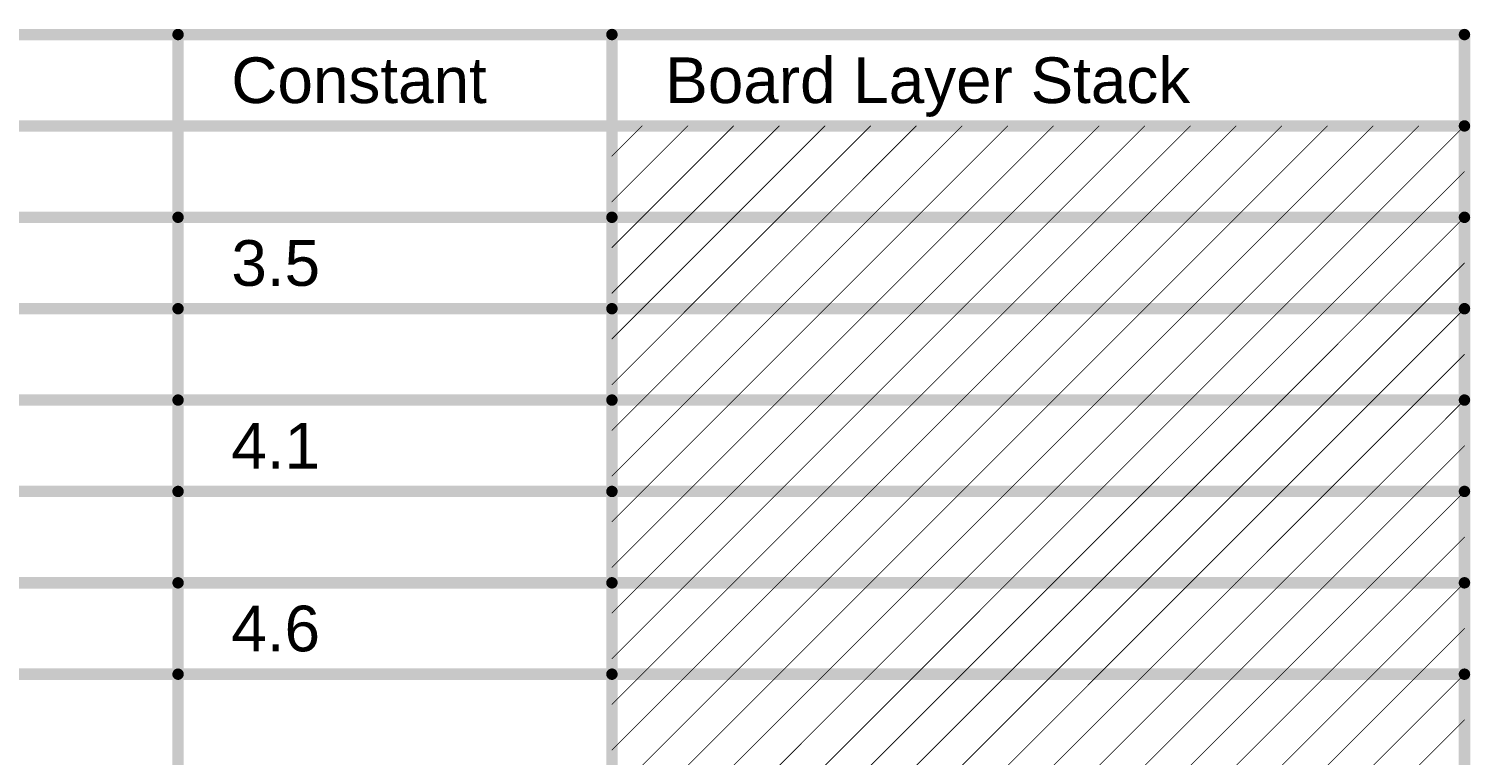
# Model space of a CAD drawing. Header units: inches. Extents: x -12 to 5355, y -7 to 5366.
# Drawn here: x 116.76 to 164.85, y 50.72 to 74.94 of the extents above; entities that cross this region are included whole.
import ezdxf

# ---------------------------------------------------------------- set-up
doc = ezdxf.new("R2010")
doc.units = ezdxf.units.IN
doc.layers.add('Fabrication', color=76, linetype='Continuous')
doc.styles.add('Arial', font='', dxfattribs={"height": 0.2})
doc.styles.get('Arial').set_extended_font_data('Arial')

msp = doc.modelspace()

# ---------------------------------------------------------------- linework, layer by layer
at = {"layer": 'Fabrication'}
for points in [[(49.371, 74.752, 0.381, 0.381, 0), (164.657, 74.752, 0.381, 0.381, 0)], [(121.742, 25.984, 0.381, 0.381, 0), (121.742, 74.752, 0.381, 0.381, 0)], [(136.217, 25.984, 0.381, 0.381, 0), (136.217, 74.752, 0.381, 0.381, 0)], [(164.657, 25.984, 0.381, 0.381, 0), (164.657, 74.752, 0.381, 0.381, 0)], [(49.371, 71.704, 0.381, 0.381, 0), (164.657, 71.704, 0.381, 0.381, 0)], [(136.217, 69.172, 0.0254, 0.0254, 0), (138.749, 71.704, 0.0254, 0.0254, 0)], [(136.217, 70.696, 0.0254, 0.0254, 0), (137.225, 71.704, 0.0254, 0.0254, 0)], [(137.225, 68.656, 0.0254, 0.0254, 0), (140.273, 71.704, 0.0254, 0.0254, 0)], [(138.749, 68.656, 0.0254, 0.0254, 0), (141.797, 71.704, 0.0254, 0.0254, 0)], [(140.273, 68.656, 0.0254, 0.0254, 0), (143.321, 71.704, 0.0254, 0.0254, 0)], [(141.797, 68.656, 0.0254, 0.0254, 0), (144.845, 71.704, 0.0254, 0.0254, 0)], [(143.321, 68.656, 0.0254, 0.0254, 0), (146.369, 71.704, 0.0254, 0.0254, 0)], [(144.845, 68.656, 0.0254, 0.0254, 0), (147.893, 71.704, 0.0254, 0.0254, 0)], [(146.369, 68.656, 0.0254, 0.0254, 0), (149.417, 71.704, 0.0254, 0.0254, 0)], [(147.893, 68.656, 0.0254, 0.0254, 0), (150.941, 71.704, 0.0254, 0.0254, 0)], [(149.417, 68.656, 0.0254, 0.0254, 0), (152.465, 71.704, 0.0254, 0.0254, 0)], [(150.941, 68.656, 0.0254, 0.0254, 0), (153.989, 71.704, 0.0254, 0.0254, 0)], [(152.465, 68.656, 0.0254, 0.0254, 0), (155.513, 71.704, 0.0254, 0.0254, 0)], [(153.989, 68.656, 0.0254, 0.0254, 0), (157.037, 71.704, 0.0254, 0.0254, 0)], [(155.513, 68.656, 0.0254, 0.0254, 0), (158.561, 71.704, 0.0254, 0.0254, 0)], [(157.037, 68.656, 0.0254, 0.0254, 0), (160.085, 71.704, 0.0254, 0.0254, 0)], [(158.561, 68.656, 0.0254, 0.0254, 0), (161.609, 71.704, 0.0254, 0.0254, 0)], [(160.085, 68.656, 0.0254, 0.0254, 0), (163.133, 71.704, 0.0254, 0.0254, 0)], [(161.609, 68.656, 0.0254, 0.0254, 0), (164.657, 71.704, 0.0254, 0.0254, 0)], [(163.133, 68.656, 0.0254, 0.0254, 0), (164.657, 70.18, 0.0254, 0.0254, 0)], [(105.236, 68.656, 0.381, 0.381, 0), (121.742, 68.656, 0.381, 0.381, 0)], [(121.742, 68.656, 0.381, 0.381, 0), (136.217, 68.656, 0.381, 0.381, 0)], [(136.217, 68.656, 0.381, 0.381, 0), (164.657, 68.656, 0.381, 0.381, 0)], [(136.217, 66.124, 0.0254, 0.0254, 0), (138.749, 68.656, 0.0254, 0.0254, 0)], [(136.217, 67.648, 0.0254, 0.0254, 0), (137.225, 68.656, 0.0254, 0.0254, 0)], [(137.225, 65.608, 0.0254, 0.0254, 0), (140.273, 68.656, 0.0254, 0.0254, 0)], [(138.749, 65.608, 0.0254, 0.0254, 0), (141.797, 68.656, 0.0254, 0.0254, 0)], [(140.273, 65.608, 0.0254, 0.0254, 0), (143.321, 68.656, 0.0254, 0.0254, 0)], [(141.797, 65.608, 0.0254, 0.0254, 0), (144.845, 68.656, 0.0254, 0.0254, 0)], [(143.321, 65.608, 0.0254, 0.0254, 0), (146.369, 68.656, 0.0254, 0.0254, 0)], [(144.845, 65.608, 0.0254, 0.0254, 0), (147.893, 68.656, 0.0254, 0.0254, 0)], [(146.369, 65.608, 0.0254, 0.0254, 0), (149.417, 68.656, 0.0254, 0.0254, 0)], [(147.893, 65.608, 0.0254, 0.0254, 0), (150.941, 68.656, 0.0254, 0.0254, 0)], [(149.417, 65.608, 0.0254, 0.0254, 0), (152.465, 68.656, 0.0254, 0.0254, 0)], [(150.941, 65.608, 0.0254, 0.0254, 0), (153.989, 68.656, 0.0254, 0.0254, 0)], [(152.465, 65.608, 0.0254, 0.0254, 0), (155.513, 68.656, 0.0254, 0.0254, 0)], [(153.989, 65.608, 0.0254, 0.0254, 0), (157.037, 68.656, 0.0254, 0.0254, 0)], [(155.513, 65.608, 0.0254, 0.0254, 0), (158.561, 68.656, 0.0254, 0.0254, 0)], [(157.037, 65.608, 0.0254, 0.0254, 0), (160.085, 68.656, 0.0254, 0.0254, 0)], [(158.561, 65.608, 0.0254, 0.0254, 0), (161.609, 68.656, 0.0254, 0.0254, 0)], [(160.085, 65.608, 0.0254, 0.0254, 0), (163.133, 68.656, 0.0254, 0.0254, 0)], [(161.609, 65.608, 0.0254, 0.0254, 0), (164.657, 68.656, 0.0254, 0.0254, 0)], [(163.133, 65.608, 0.0254, 0.0254, 0), (164.657, 67.132, 0.0254, 0.0254, 0)], [(105.236, 65.608, 0.381, 0.381, 0), (121.742, 65.608, 0.381, 0.381, 0)], [(121.742, 65.608, 0.381, 0.381, 0), (136.217, 65.608, 0.381, 0.381, 0)], [(136.217, 65.608, 0.381, 0.381, 0), (164.657, 65.608, 0.381, 0.381, 0)], [(136.217, 63.076, 0.0254, 0.0254, 0), (138.749, 65.608, 0.0254, 0.0254, 0)], [(136.217, 64.6, 0.0254, 0.0254, 0), (137.225, 65.608, 0.0254, 0.0254, 0)], [(137.225, 62.56, 0.0254, 0.0254, 0), (140.273, 65.608, 0.0254, 0.0254, 0)], [(138.749, 62.56, 0.0254, 0.0254, 0), (141.797, 65.608, 0.0254, 0.0254, 0)], [(140.273, 62.56, 0.0254, 0.0254, 0), (143.321, 65.608, 0.0254, 0.0254, 0)], [(141.797, 62.56, 0.0254, 0.0254, 0), (144.845, 65.608, 0.0254, 0.0254, 0)], [(143.321, 62.56, 0.0254, 0.0254, 0), (146.369, 65.608, 0.0254, 0.0254, 0)], [(144.845, 62.56, 0.0254, 0.0254, 0), (147.893, 65.608, 0.0254, 0.0254, 0)], [(146.369, 62.56, 0.0254, 0.0254, 0), (149.417, 65.608, 0.0254, 0.0254, 0)], [(147.893, 62.56, 0.0254, 0.0254, 0), (150.941, 65.608, 0.0254, 0.0254, 0)], [(149.417, 62.56, 0.0254, 0.0254, 0), (152.465, 65.608, 0.0254, 0.0254, 0)], [(150.941, 62.56, 0.0254, 0.0254, 0), (153.989, 65.608, 0.0254, 0.0254, 0)], [(152.465, 62.56, 0.0254, 0.0254, 0), (155.513, 65.608, 0.0254, 0.0254, 0)], [(153.989, 62.56, 0.0254, 0.0254, 0), (157.037, 65.608, 0.0254, 0.0254, 0)], [(155.513, 62.56, 0.0254, 0.0254, 0), (158.561, 65.608, 0.0254, 0.0254, 0)], [(157.037, 62.56, 0.0254, 0.0254, 0), (160.085, 65.608, 0.0254, 0.0254, 0)], [(158.561, 62.56, 0.0254, 0.0254, 0), (161.609, 65.608, 0.0254, 0.0254, 0)], [(160.085, 62.56, 0.0254, 0.0254, 0), (163.133, 65.608, 0.0254, 0.0254, 0)], [(161.609, 62.56, 0.0254, 0.0254, 0), (164.657, 65.608, 0.0254, 0.0254, 0)], [(163.133, 62.56, 0.0254, 0.0254, 0), (164.657, 64.084, 0.0254, 0.0254, 0)], [(105.236, 62.56, 0.381, 0.381, 0), (121.742, 62.56, 0.381, 0.381, 0)], [(121.742, 62.56, 0.381, 0.381, 0), (136.217, 62.56, 0.381, 0.381, 0)], [(136.217, 62.56, 0.381, 0.381, 0), (164.657, 62.56, 0.381, 0.381, 0)], [(136.217, 60.028, 0.0254, 0.0254, 0), (138.749, 62.56, 0.0254, 0.0254, 0)], [(136.217, 61.552, 0.0254, 0.0254, 0), (137.225, 62.56, 0.0254, 0.0254, 0)], [(137.225, 59.512, 0.0254, 0.0254, 0), (140.273, 62.56, 0.0254, 0.0254, 0)], [(138.749, 59.512, 0.0254, 0.0254, 0), (141.797, 62.56, 0.0254, 0.0254, 0)], [(140.273, 59.512, 0.0254, 0.0254, 0), (143.321, 62.56, 0.0254, 0.0254, 0)], [(141.797, 59.512, 0.0254, 0.0254, 0), (144.845, 62.56, 0.0254, 0.0254, 0)], [(143.321, 59.512, 0.0254, 0.0254, 0), (146.369, 62.56, 0.0254, 0.0254, 0)], [(144.845, 59.512, 0.0254, 0.0254, 0), (147.893, 62.56, 0.0254, 0.0254, 0)], [(146.369, 59.512, 0.0254, 0.0254, 0), (149.417, 62.56, 0.0254, 0.0254, 0)], [(147.893, 59.512, 0.0254, 0.0254, 0), (150.941, 62.56, 0.0254, 0.0254, 0)], [(149.417, 59.512, 0.0254, 0.0254, 0), (152.465, 62.56, 0.0254, 0.0254, 0)], [(150.941, 59.512, 0.0254, 0.0254, 0), (153.989, 62.56, 0.0254, 0.0254, 0)], [(152.465, 59.512, 0.0254, 0.0254, 0), (155.513, 62.56, 0.0254, 0.0254, 0)], [(153.989, 59.512, 0.0254, 0.0254, 0), (157.037, 62.56, 0.0254, 0.0254, 0)], [(155.513, 59.512, 0.0254, 0.0254, 0), (158.561, 62.56, 0.0254, 0.0254, 0)], [(157.037, 59.512, 0.0254, 0.0254, 0), (160.085, 62.56, 0.0254, 0.0254, 0)], [(158.561, 59.512, 0.0254, 0.0254, 0), (161.609, 62.56, 0.0254, 0.0254, 0)], [(160.085, 59.512, 0.0254, 0.0254, 0), (163.133, 62.56, 0.0254, 0.0254, 0)], [(161.609, 59.512, 0.0254, 0.0254, 0), (164.657, 62.56, 0.0254, 0.0254, 0)], [(163.133, 59.512, 0.0254, 0.0254, 0), (164.657, 61.036, 0.0254, 0.0254, 0)], [(105.236, 59.512, 0.381, 0.381, 0), (121.742, 59.512, 0.381, 0.381, 0)], [(121.742, 59.512, 0.381, 0.381, 0), (136.217, 59.512, 0.381, 0.381, 0)], [(136.217, 59.512, 0.381, 0.381, 0), (164.657, 59.512, 0.381, 0.381, 0)], [(136.217, 56.98, 0.0254, 0.0254, 0), (138.749, 59.512, 0.0254, 0.0254, 0)], [(136.217, 58.504, 0.0254, 0.0254, 0), (137.225, 59.512, 0.0254, 0.0254, 0)], [(137.225, 56.464, 0.0254, 0.0254, 0), (140.273, 59.512, 0.0254, 0.0254, 0)], [(138.749, 56.464, 0.0254, 0.0254, 0), (141.797, 59.512, 0.0254, 0.0254, 0)], [(140.273, 56.464, 0.0254, 0.0254, 0), (143.321, 59.512, 0.0254, 0.0254, 0)], [(141.797, 56.464, 0.0254, 0.0254, 0), (144.845, 59.512, 0.0254, 0.0254, 0)], [(143.321, 56.464, 0.0254, 0.0254, 0), (146.369, 59.512, 0.0254, 0.0254, 0)], [(144.845, 56.464, 0.0254, 0.0254, 0), (147.893, 59.512, 0.0254, 0.0254, 0)], [(146.369, 56.464, 0.0254, 0.0254, 0), (149.417, 59.512, 0.0254, 0.0254, 0)], [(147.893, 56.464, 0.0254, 0.0254, 0), (150.941, 59.512, 0.0254, 0.0254, 0)], [(149.417, 56.464, 0.0254, 0.0254, 0), (152.465, 59.512, 0.0254, 0.0254, 0)], [(150.941, 56.464, 0.0254, 0.0254, 0), (153.989, 59.512, 0.0254, 0.0254, 0)], [(152.465, 56.464, 0.0254, 0.0254, 0), (155.513, 59.512, 0.0254, 0.0254, 0)], [(153.989, 56.464, 0.0254, 0.0254, 0), (157.037, 59.512, 0.0254, 0.0254, 0)], [(155.513, 56.464, 0.0254, 0.0254, 0), (158.561, 59.512, 0.0254, 0.0254, 0)], [(157.037, 56.464, 0.0254, 0.0254, 0), (160.085, 59.512, 0.0254, 0.0254, 0)], [(158.561, 56.464, 0.0254, 0.0254, 0), (161.609, 59.512, 0.0254, 0.0254, 0)], [(160.085, 56.464, 0.0254, 0.0254, 0), (163.133, 59.512, 0.0254, 0.0254, 0)], [(161.609, 56.464, 0.0254, 0.0254, 0), (164.657, 59.512, 0.0254, 0.0254, 0)], [(163.133, 56.464, 0.0254, 0.0254, 0), (164.657, 57.988, 0.0254, 0.0254, 0)], [(105.236, 56.464, 0.381, 0.381, 0), (121.742, 56.464, 0.381, 0.381, 0)], [(121.742, 56.464, 0.381, 0.381, 0), (136.217, 56.464, 0.381, 0.381, 0)], [(136.217, 56.464, 0.381, 0.381, 0), (164.657, 56.464, 0.381, 0.381, 0)], [(136.217, 53.932, 0.0254, 0.0254, 0), (138.749, 56.464, 0.0254, 0.0254, 0)], [(136.217, 55.456, 0.0254, 0.0254, 0), (137.225, 56.464, 0.0254, 0.0254, 0)], [(137.225, 53.416, 0.0254, 0.0254, 0), (140.273, 56.464, 0.0254, 0.0254, 0)], [(138.749, 53.416, 0.0254, 0.0254, 0), (141.797, 56.464, 0.0254, 0.0254, 0)], [(140.273, 53.416, 0.0254, 0.0254, 0), (143.321, 56.464, 0.0254, 0.0254, 0)], [(141.797, 53.416, 0.0254, 0.0254, 0), (144.845, 56.464, 0.0254, 0.0254, 0)], [(143.321, 53.416, 0.0254, 0.0254, 0), (146.369, 56.464, 0.0254, 0.0254, 0)], [(144.845, 53.416, 0.0254, 0.0254, 0), (147.893, 56.464, 0.0254, 0.0254, 0)], [(146.369, 53.416, 0.0254, 0.0254, 0), (149.417, 56.464, 0.0254, 0.0254, 0)], [(147.893, 53.416, 0.0254, 0.0254, 0), (150.941, 56.464, 0.0254, 0.0254, 0)], [(149.417, 53.416, 0.0254, 0.0254, 0), (152.465, 56.464, 0.0254, 0.0254, 0)], [(150.941, 53.416, 0.0254, 0.0254, 0), (153.989, 56.464, 0.0254, 0.0254, 0)], [(152.465, 53.416, 0.0254, 0.0254, 0), (155.513, 56.464, 0.0254, 0.0254, 0)], [(153.989, 53.416, 0.0254, 0.0254, 0), (157.037, 56.464, 0.0254, 0.0254, 0)], [(155.513, 53.416, 0.0254, 0.0254, 0), (158.561, 56.464, 0.0254, 0.0254, 0)], [(157.037, 53.416, 0.0254, 0.0254, 0), (160.085, 56.464, 0.0254, 0.0254, 0)], [(158.561, 53.416, 0.0254, 0.0254, 0), (161.609, 56.464, 0.0254, 0.0254, 0)], [(160.085, 53.416, 0.0254, 0.0254, 0), (163.133, 56.464, 0.0254, 0.0254, 0)], [(161.609, 53.416, 0.0254, 0.0254, 0), (164.657, 56.464, 0.0254, 0.0254, 0)], [(163.133, 53.416, 0.0254, 0.0254, 0), (164.657, 54.94, 0.0254, 0.0254, 0)], [(105.236, 53.416, 0.381, 0.381, 0), (121.742, 53.416, 0.381, 0.381, 0)], [(121.742, 53.416, 0.381, 0.381, 0), (136.217, 53.416, 0.381, 0.381, 0)], [(136.217, 53.416, 0.381, 0.381, 0), (164.657, 53.416, 0.381, 0.381, 0)], [(136.217, 50.884, 0.0254, 0.0254, 0), (138.749, 53.416, 0.0254, 0.0254, 0)], [(136.217, 52.408, 0.0254, 0.0254, 0), (137.225, 53.416, 0.0254, 0.0254, 0)], [(137.225, 50.368, 0.0254, 0.0254, 0), (140.273, 53.416, 0.0254, 0.0254, 0)], [(138.749, 50.368, 0.0254, 0.0254, 0), (141.797, 53.416, 0.0254, 0.0254, 0)], [(140.273, 50.368, 0.0254, 0.0254, 0), (143.321, 53.416, 0.0254, 0.0254, 0)], [(141.797, 50.368, 0.0254, 0.0254, 0), (144.845, 53.416, 0.0254, 0.0254, 0)], [(143.321, 50.368, 0.0254, 0.0254, 0), (146.369, 53.416, 0.0254, 0.0254, 0)], [(144.845, 50.368, 0.0254, 0.0254, 0), (147.893, 53.416, 0.0254, 0.0254, 0)], [(146.369, 50.368, 0.0254, 0.0254, 0), (149.417, 53.416, 0.0254, 0.0254, 0)], [(147.893, 50.368, 0.0254, 0.0254, 0), (150.941, 53.416, 0.0254, 0.0254, 0)], [(149.417, 50.368, 0.0254, 0.0254, 0), (152.465, 53.416, 0.0254, 0.0254, 0)], [(150.941, 50.368, 0.0254, 0.0254, 0), (153.989, 53.416, 0.0254, 0.0254, 0)], [(152.465, 50.368, 0.0254, 0.0254, 0), (155.513, 53.416, 0.0254, 0.0254, 0)], [(153.989, 50.368, 0.0254, 0.0254, 0), (157.037, 53.416, 0.0254, 0.0254, 0)], [(155.513, 50.368, 0.0254, 0.0254, 0), (158.561, 53.416, 0.0254, 0.0254, 0)], [(157.037, 50.368, 0.0254, 0.0254, 0), (160.085, 53.416, 0.0254, 0.0254, 0)], [(158.561, 50.368, 0.0254, 0.0254, 0), (161.609, 53.416, 0.0254, 0.0254, 0)], [(160.085, 50.368, 0.0254, 0.0254, 0), (163.133, 53.416, 0.0254, 0.0254, 0)], [(161.609, 50.368, 0.0254, 0.0254, 0), (164.657, 53.416, 0.0254, 0.0254, 0)], [(163.133, 50.368, 0.0254, 0.0254, 0), (164.657, 51.892, 0.0254, 0.0254, 0)]]:
    msp.add_lwpolyline(points, format="xyseb", dxfattribs=at)
for points in [[(121.647, 74.752, 0.191, 0.191, 1), (121.837, 74.752, 0.191, 0.191, 1)], [(136.121, 74.752, 0.191, 0.191, 1), (136.312, 74.752, 0.191, 0.191, 1)], [(164.561, 74.752, 0.191, 0.191, 1), (164.752, 74.752, 0.191, 0.191, 1)], [(164.561, 74.752, 0.191, 0.191, 1), (164.752, 74.752, 0.191, 0.191, 1)], [(137.218, 71.704, 0.0127, 0.0127, 1), (137.231, 71.704, 0.0127, 0.0127, 1)], [(138.742, 71.704, 0.0127, 0.0127, 1), (138.755, 71.704, 0.0127, 0.0127, 1)], [(140.266, 71.704, 0.0127, 0.0127, 1), (140.279, 71.704, 0.0127, 0.0127, 1)], [(141.79, 71.704, 0.0127, 0.0127, 1), (141.803, 71.704, 0.0127, 0.0127, 1)], [(143.314, 71.704, 0.0127, 0.0127, 1), (143.327, 71.704, 0.0127, 0.0127, 1)], [(144.838, 71.704, 0.0127, 0.0127, 1), (144.851, 71.704, 0.0127, 0.0127, 1)], [(146.362, 71.704, 0.0127, 0.0127, 1), (146.375, 71.704, 0.0127, 0.0127, 1)], [(147.886, 71.704, 0.0127, 0.0127, 1), (147.899, 71.704, 0.0127, 0.0127, 1)], [(149.41, 71.704, 0.0127, 0.0127, 1), (149.423, 71.704, 0.0127, 0.0127, 1)], [(150.934, 71.704, 0.0127, 0.0127, 1), (150.947, 71.704, 0.0127, 0.0127, 1)], [(152.458, 71.704, 0.0127, 0.0127, 1), (152.471, 71.704, 0.0127, 0.0127, 1)], [(153.982, 71.704, 0.0127, 0.0127, 1), (153.995, 71.704, 0.0127, 0.0127, 1)], [(155.506, 71.704, 0.0127, 0.0127, 1), (155.519, 71.704, 0.0127, 0.0127, 1)], [(157.03, 71.704, 0.0127, 0.0127, 1), (157.043, 71.704, 0.0127, 0.0127, 1)], [(158.554, 71.704, 0.0127, 0.0127, 1), (158.567, 71.704, 0.0127, 0.0127, 1)], [(160.078, 71.704, 0.0127, 0.0127, 1), (160.091, 71.704, 0.0127, 0.0127, 1)], [(161.602, 71.704, 0.0127, 0.0127, 1), (161.615, 71.704, 0.0127, 0.0127, 1)], [(163.126, 71.704, 0.0127, 0.0127, 1), (163.139, 71.704, 0.0127, 0.0127, 1)], [(164.561, 71.704, 0.191, 0.191, 1), (164.752, 71.704, 0.191, 0.191, 1)], [(164.65, 71.704, 0.0127, 0.0127, 1), (164.663, 71.704, 0.0127, 0.0127, 1)], [(136.21, 70.696, 0.0127, 0.0127, 1), (136.223, 70.696, 0.0127, 0.0127, 1)], [(164.65, 70.18, 0.0127, 0.0127, 1), (164.663, 70.18, 0.0127, 0.0127, 1)], [(121.647, 68.656, 0.191, 0.191, 1), (121.837, 68.656, 0.191, 0.191, 1)], [(121.647, 68.656, 0.191, 0.191, 1), (121.837, 68.656, 0.191, 0.191, 1)], [(136.121, 68.656, 0.191, 0.191, 1), (136.312, 68.656, 0.191, 0.191, 1)], [(136.121, 68.656, 0.191, 0.191, 1), (136.312, 68.656, 0.191, 0.191, 1)], [(136.21, 69.172, 0.0127, 0.0127, 1), (136.223, 69.172, 0.0127, 0.0127, 1)], [(164.561, 68.656, 0.191, 0.191, 1), (164.752, 68.656, 0.191, 0.191, 1)], [(137.218, 68.656, 0.0127, 0.0127, 1), (137.231, 68.656, 0.0127, 0.0127, 1)], [(137.218, 68.656, 0.0127, 0.0127, 1), (137.231, 68.656, 0.0127, 0.0127, 1)], [(138.742, 68.656, 0.0127, 0.0127, 1), (138.755, 68.656, 0.0127, 0.0127, 1)], [(138.742, 68.656, 0.0127, 0.0127, 1), (138.755, 68.656, 0.0127, 0.0127, 1)], [(140.266, 68.656, 0.0127, 0.0127, 1), (140.279, 68.656, 0.0127, 0.0127, 1)], [(140.266, 68.656, 0.0127, 0.0127, 1), (140.279, 68.656, 0.0127, 0.0127, 1)], [(141.79, 68.656, 0.0127, 0.0127, 1), (141.803, 68.656, 0.0127, 0.0127, 1)], [(141.79, 68.656, 0.0127, 0.0127, 1), (141.803, 68.656, 0.0127, 0.0127, 1)], [(143.314, 68.656, 0.0127, 0.0127, 1), (143.327, 68.656, 0.0127, 0.0127, 1)], [(143.314, 68.656, 0.0127, 0.0127, 1), (143.327, 68.656, 0.0127, 0.0127, 1)], [(144.838, 68.656, 0.0127, 0.0127, 1), (144.851, 68.656, 0.0127, 0.0127, 1)], [(144.838, 68.656, 0.0127, 0.0127, 1), (144.851, 68.656, 0.0127, 0.0127, 1)], [(146.362, 68.656, 0.0127, 0.0127, 1), (146.375, 68.656, 0.0127, 0.0127, 1)], [(146.362, 68.656, 0.0127, 0.0127, 1), (146.375, 68.656, 0.0127, 0.0127, 1)], [(147.886, 68.656, 0.0127, 0.0127, 1), (147.899, 68.656, 0.0127, 0.0127, 1)], [(147.886, 68.656, 0.0127, 0.0127, 1), (147.899, 68.656, 0.0127, 0.0127, 1)], [(149.41, 68.656, 0.0127, 0.0127, 1), (149.423, 68.656, 0.0127, 0.0127, 1)], [(149.41, 68.656, 0.0127, 0.0127, 1), (149.423, 68.656, 0.0127, 0.0127, 1)], [(150.934, 68.656, 0.0127, 0.0127, 1), (150.947, 68.656, 0.0127, 0.0127, 1)], [(150.934, 68.656, 0.0127, 0.0127, 1), (150.947, 68.656, 0.0127, 0.0127, 1)], [(152.458, 68.656, 0.0127, 0.0127, 1), (152.471, 68.656, 0.0127, 0.0127, 1)], [(152.458, 68.656, 0.0127, 0.0127, 1), (152.471, 68.656, 0.0127, 0.0127, 1)], [(153.982, 68.656, 0.0127, 0.0127, 1), (153.995, 68.656, 0.0127, 0.0127, 1)], [(153.982, 68.656, 0.0127, 0.0127, 1), (153.995, 68.656, 0.0127, 0.0127, 1)], [(155.506, 68.656, 0.0127, 0.0127, 1), (155.519, 68.656, 0.0127, 0.0127, 1)], [(155.506, 68.656, 0.0127, 0.0127, 1), (155.519, 68.656, 0.0127, 0.0127, 1)], [(157.03, 68.656, 0.0127, 0.0127, 1), (157.043, 68.656, 0.0127, 0.0127, 1)], [(157.03, 68.656, 0.0127, 0.0127, 1), (157.043, 68.656, 0.0127, 0.0127, 1)], [(158.554, 68.656, 0.0127, 0.0127, 1), (158.567, 68.656, 0.0127, 0.0127, 1)], [(158.554, 68.656, 0.0127, 0.0127, 1), (158.567, 68.656, 0.0127, 0.0127, 1)], [(160.078, 68.656, 0.0127, 0.0127, 1), (160.091, 68.656, 0.0127, 0.0127, 1)], [(160.078, 68.656, 0.0127, 0.0127, 1), (160.091, 68.656, 0.0127, 0.0127, 1)], [(161.602, 68.656, 0.0127, 0.0127, 1), (161.615, 68.656, 0.0127, 0.0127, 1)], [(161.602, 68.656, 0.0127, 0.0127, 1), (161.615, 68.656, 0.0127, 0.0127, 1)], [(163.126, 68.656, 0.0127, 0.0127, 1), (163.139, 68.656, 0.0127, 0.0127, 1)], [(163.126, 68.656, 0.0127, 0.0127, 1), (163.139, 68.656, 0.0127, 0.0127, 1)], [(164.65, 68.656, 0.0127, 0.0127, 1), (164.663, 68.656, 0.0127, 0.0127, 1)], [(136.21, 67.648, 0.0127, 0.0127, 1), (136.223, 67.648, 0.0127, 0.0127, 1)], [(164.65, 67.132, 0.0127, 0.0127, 1), (164.663, 67.132, 0.0127, 0.0127, 1)], [(136.21, 66.124, 0.0127, 0.0127, 1), (136.223, 66.124, 0.0127, 0.0127, 1)], [(121.647, 65.608, 0.191, 0.191, 1), (121.837, 65.608, 0.191, 0.191, 1)], [(121.647, 65.608, 0.191, 0.191, 1), (121.837, 65.608, 0.191, 0.191, 1)], [(136.121, 65.608, 0.191, 0.191, 1), (136.312, 65.608, 0.191, 0.191, 1)], [(136.121, 65.608, 0.191, 0.191, 1), (136.312, 65.608, 0.191, 0.191, 1)], [(137.218, 65.608, 0.0127, 0.0127, 1), (137.231, 65.608, 0.0127, 0.0127, 1)], [(137.218, 65.608, 0.0127, 0.0127, 1), (137.231, 65.608, 0.0127, 0.0127, 1)], [(138.742, 65.608, 0.0127, 0.0127, 1), (138.755, 65.608, 0.0127, 0.0127, 1)], [(138.742, 65.608, 0.0127, 0.0127, 1), (138.755, 65.608, 0.0127, 0.0127, 1)], [(140.266, 65.608, 0.0127, 0.0127, 1), (140.279, 65.608, 0.0127, 0.0127, 1)], [(140.266, 65.608, 0.0127, 0.0127, 1), (140.279, 65.608, 0.0127, 0.0127, 1)], [(141.79, 65.608, 0.0127, 0.0127, 1), (141.803, 65.608, 0.0127, 0.0127, 1)], [(141.79, 65.608, 0.0127, 0.0127, 1), (141.803, 65.608, 0.0127, 0.0127, 1)], [(143.314, 65.608, 0.0127, 0.0127, 1), (143.327, 65.608, 0.0127, 0.0127, 1)], [(143.314, 65.608, 0.0127, 0.0127, 1), (143.327, 65.608, 0.0127, 0.0127, 1)], [(144.838, 65.608, 0.0127, 0.0127, 1), (144.851, 65.608, 0.0127, 0.0127, 1)], [(144.838, 65.608, 0.0127, 0.0127, 1), (144.851, 65.608, 0.0127, 0.0127, 1)], [(146.362, 65.608, 0.0127, 0.0127, 1), (146.375, 65.608, 0.0127, 0.0127, 1)], [(146.362, 65.608, 0.0127, 0.0127, 1), (146.375, 65.608, 0.0127, 0.0127, 1)], [(147.886, 65.608, 0.0127, 0.0127, 1), (147.899, 65.608, 0.0127, 0.0127, 1)], [(147.886, 65.608, 0.0127, 0.0127, 1), (147.899, 65.608, 0.0127, 0.0127, 1)], [(149.41, 65.608, 0.0127, 0.0127, 1), (149.423, 65.608, 0.0127, 0.0127, 1)], [(149.41, 65.608, 0.0127, 0.0127, 1), (149.423, 65.608, 0.0127, 0.0127, 1)], [(150.934, 65.608, 0.0127, 0.0127, 1), (150.947, 65.608, 0.0127, 0.0127, 1)], [(150.934, 65.608, 0.0127, 0.0127, 1), (150.947, 65.608, 0.0127, 0.0127, 1)], [(152.458, 65.608, 0.0127, 0.0127, 1), (152.471, 65.608, 0.0127, 0.0127, 1)], [(152.458, 65.608, 0.0127, 0.0127, 1), (152.471, 65.608, 0.0127, 0.0127, 1)], [(153.982, 65.608, 0.0127, 0.0127, 1), (153.995, 65.608, 0.0127, 0.0127, 1)], [(153.982, 65.608, 0.0127, 0.0127, 1), (153.995, 65.608, 0.0127, 0.0127, 1)], [(155.506, 65.608, 0.0127, 0.0127, 1), (155.519, 65.608, 0.0127, 0.0127, 1)], [(155.506, 65.608, 0.0127, 0.0127, 1), (155.519, 65.608, 0.0127, 0.0127, 1)], [(157.03, 65.608, 0.0127, 0.0127, 1), (157.043, 65.608, 0.0127, 0.0127, 1)], [(157.03, 65.608, 0.0127, 0.0127, 1), (157.043, 65.608, 0.0127, 0.0127, 1)], [(158.554, 65.608, 0.0127, 0.0127, 1), (158.567, 65.608, 0.0127, 0.0127, 1)], [(158.554, 65.608, 0.0127, 0.0127, 1), (158.567, 65.608, 0.0127, 0.0127, 1)], [(160.078, 65.608, 0.0127, 0.0127, 1), (160.091, 65.608, 0.0127, 0.0127, 1)], [(160.078, 65.608, 0.0127, 0.0127, 1), (160.091, 65.608, 0.0127, 0.0127, 1)], [(161.602, 65.608, 0.0127, 0.0127, 1), (161.615, 65.608, 0.0127, 0.0127, 1)], [(161.602, 65.608, 0.0127, 0.0127, 1), (161.615, 65.608, 0.0127, 0.0127, 1)], [(163.126, 65.608, 0.0127, 0.0127, 1), (163.139, 65.608, 0.0127, 0.0127, 1)], [(163.126, 65.608, 0.0127, 0.0127, 1), (163.139, 65.608, 0.0127, 0.0127, 1)], [(164.561, 65.608, 0.191, 0.191, 1), (164.752, 65.608, 0.191, 0.191, 1)], [(164.65, 65.608, 0.0127, 0.0127, 1), (164.663, 65.608, 0.0127, 0.0127, 1)], [(136.21, 64.6, 0.0127, 0.0127, 1), (136.223, 64.6, 0.0127, 0.0127, 1)], [(164.65, 64.084, 0.0127, 0.0127, 1), (164.663, 64.084, 0.0127, 0.0127, 1)], [(136.21, 63.076, 0.0127, 0.0127, 1), (136.223, 63.076, 0.0127, 0.0127, 1)], [(121.647, 62.56, 0.191, 0.191, 1), (121.837, 62.56, 0.191, 0.191, 1)], [(121.647, 62.56, 0.191, 0.191, 1), (121.837, 62.56, 0.191, 0.191, 1)], [(136.121, 62.56, 0.191, 0.191, 1), (136.312, 62.56, 0.191, 0.191, 1)], [(136.121, 62.56, 0.191, 0.191, 1), (136.312, 62.56, 0.191, 0.191, 1)], [(137.218, 62.56, 0.0127, 0.0127, 1), (137.231, 62.56, 0.0127, 0.0127, 1)], [(137.218, 62.56, 0.0127, 0.0127, 1), (137.231, 62.56, 0.0127, 0.0127, 1)], [(138.742, 62.56, 0.0127, 0.0127, 1), (138.755, 62.56, 0.0127, 0.0127, 1)], [(138.742, 62.56, 0.0127, 0.0127, 1), (138.755, 62.56, 0.0127, 0.0127, 1)], [(140.266, 62.56, 0.0127, 0.0127, 1), (140.279, 62.56, 0.0127, 0.0127, 1)], [(140.266, 62.56, 0.0127, 0.0127, 1), (140.279, 62.56, 0.0127, 0.0127, 1)], [(141.79, 62.56, 0.0127, 0.0127, 1), (141.803, 62.56, 0.0127, 0.0127, 1)], [(141.79, 62.56, 0.0127, 0.0127, 1), (141.803, 62.56, 0.0127, 0.0127, 1)], [(143.314, 62.56, 0.0127, 0.0127, 1), (143.327, 62.56, 0.0127, 0.0127, 1)], [(143.314, 62.56, 0.0127, 0.0127, 1), (143.327, 62.56, 0.0127, 0.0127, 1)], [(144.838, 62.56, 0.0127, 0.0127, 1), (144.851, 62.56, 0.0127, 0.0127, 1)], [(144.838, 62.56, 0.0127, 0.0127, 1), (144.851, 62.56, 0.0127, 0.0127, 1)], [(146.362, 62.56, 0.0127, 0.0127, 1), (146.375, 62.56, 0.0127, 0.0127, 1)], [(146.362, 62.56, 0.0127, 0.0127, 1), (146.375, 62.56, 0.0127, 0.0127, 1)], [(147.886, 62.56, 0.0127, 0.0127, 1), (147.899, 62.56, 0.0127, 0.0127, 1)], [(147.886, 62.56, 0.0127, 0.0127, 1), (147.899, 62.56, 0.0127, 0.0127, 1)], [(149.41, 62.56, 0.0127, 0.0127, 1), (149.423, 62.56, 0.0127, 0.0127, 1)], [(149.41, 62.56, 0.0127, 0.0127, 1), (149.423, 62.56, 0.0127, 0.0127, 1)], [(150.934, 62.56, 0.0127, 0.0127, 1), (150.947, 62.56, 0.0127, 0.0127, 1)], [(150.934, 62.56, 0.0127, 0.0127, 1), (150.947, 62.56, 0.0127, 0.0127, 1)], [(152.458, 62.56, 0.0127, 0.0127, 1), (152.471, 62.56, 0.0127, 0.0127, 1)], [(152.458, 62.56, 0.0127, 0.0127, 1), (152.471, 62.56, 0.0127, 0.0127, 1)], [(153.982, 62.56, 0.0127, 0.0127, 1), (153.995, 62.56, 0.0127, 0.0127, 1)], [(153.982, 62.56, 0.0127, 0.0127, 1), (153.995, 62.56, 0.0127, 0.0127, 1)], [(155.506, 62.56, 0.0127, 0.0127, 1), (155.519, 62.56, 0.0127, 0.0127, 1)], [(155.506, 62.56, 0.0127, 0.0127, 1), (155.519, 62.56, 0.0127, 0.0127, 1)], [(157.03, 62.56, 0.0127, 0.0127, 1), (157.043, 62.56, 0.0127, 0.0127, 1)], [(157.03, 62.56, 0.0127, 0.0127, 1), (157.043, 62.56, 0.0127, 0.0127, 1)], [(158.554, 62.56, 0.0127, 0.0127, 1), (158.567, 62.56, 0.0127, 0.0127, 1)], [(158.554, 62.56, 0.0127, 0.0127, 1), (158.567, 62.56, 0.0127, 0.0127, 1)], [(160.078, 62.56, 0.0127, 0.0127, 1), (160.091, 62.56, 0.0127, 0.0127, 1)], [(160.078, 62.56, 0.0127, 0.0127, 1), (160.091, 62.56, 0.0127, 0.0127, 1)], [(161.602, 62.56, 0.0127, 0.0127, 1), (161.615, 62.56, 0.0127, 0.0127, 1)], [(161.602, 62.56, 0.0127, 0.0127, 1), (161.615, 62.56, 0.0127, 0.0127, 1)], [(163.126, 62.56, 0.0127, 0.0127, 1), (163.139, 62.56, 0.0127, 0.0127, 1)], [(163.126, 62.56, 0.0127, 0.0127, 1), (163.139, 62.56, 0.0127, 0.0127, 1)], [(164.561, 62.56, 0.191, 0.191, 1), (164.752, 62.56, 0.191, 0.191, 1)], [(164.65, 62.56, 0.0127, 0.0127, 1), (164.663, 62.56, 0.0127, 0.0127, 1)], [(136.21, 61.552, 0.0127, 0.0127, 1), (136.223, 61.552, 0.0127, 0.0127, 1)], [(164.65, 61.036, 0.0127, 0.0127, 1), (164.663, 61.036, 0.0127, 0.0127, 1)], [(121.647, 59.512, 0.191, 0.191, 1), (121.837, 59.512, 0.191, 0.191, 1)], [(121.647, 59.512, 0.191, 0.191, 1), (121.837, 59.512, 0.191, 0.191, 1)], [(136.121, 59.512, 0.191, 0.191, 1), (136.312, 59.512, 0.191, 0.191, 1)], [(136.121, 59.512, 0.191, 0.191, 1), (136.312, 59.512, 0.191, 0.191, 1)], [(136.21, 60.028, 0.0127, 0.0127, 1), (136.223, 60.028, 0.0127, 0.0127, 1)], [(164.561, 59.512, 0.191, 0.191, 1), (164.752, 59.512, 0.191, 0.191, 1)], [(137.218, 59.512, 0.0127, 0.0127, 1), (137.231, 59.512, 0.0127, 0.0127, 1)], [(137.218, 59.512, 0.0127, 0.0127, 1), (137.231, 59.512, 0.0127, 0.0127, 1)], [(138.742, 59.512, 0.0127, 0.0127, 1), (138.755, 59.512, 0.0127, 0.0127, 1)], [(138.742, 59.512, 0.0127, 0.0127, 1), (138.755, 59.512, 0.0127, 0.0127, 1)], [(140.266, 59.512, 0.0127, 0.0127, 1), (140.279, 59.512, 0.0127, 0.0127, 1)], [(140.266, 59.512, 0.0127, 0.0127, 1), (140.279, 59.512, 0.0127, 0.0127, 1)], [(141.79, 59.512, 0.0127, 0.0127, 1), (141.803, 59.512, 0.0127, 0.0127, 1)], [(141.79, 59.512, 0.0127, 0.0127, 1), (141.803, 59.512, 0.0127, 0.0127, 1)], [(143.314, 59.512, 0.0127, 0.0127, 1), (143.327, 59.512, 0.0127, 0.0127, 1)], [(143.314, 59.512, 0.0127, 0.0127, 1), (143.327, 59.512, 0.0127, 0.0127, 1)], [(144.838, 59.512, 0.0127, 0.0127, 1), (144.851, 59.512, 0.0127, 0.0127, 1)], [(144.838, 59.512, 0.0127, 0.0127, 1), (144.851, 59.512, 0.0127, 0.0127, 1)], [(146.362, 59.512, 0.0127, 0.0127, 1), (146.375, 59.512, 0.0127, 0.0127, 1)], [(146.362, 59.512, 0.0127, 0.0127, 1), (146.375, 59.512, 0.0127, 0.0127, 1)], [(147.886, 59.512, 0.0127, 0.0127, 1), (147.899, 59.512, 0.0127, 0.0127, 1)], [(147.886, 59.512, 0.0127, 0.0127, 1), (147.899, 59.512, 0.0127, 0.0127, 1)], [(149.41, 59.512, 0.0127, 0.0127, 1), (149.423, 59.512, 0.0127, 0.0127, 1)], [(149.41, 59.512, 0.0127, 0.0127, 1), (149.423, 59.512, 0.0127, 0.0127, 1)], [(150.934, 59.512, 0.0127, 0.0127, 1), (150.947, 59.512, 0.0127, 0.0127, 1)], [(150.934, 59.512, 0.0127, 0.0127, 1), (150.947, 59.512, 0.0127, 0.0127, 1)], [(152.458, 59.512, 0.0127, 0.0127, 1), (152.471, 59.512, 0.0127, 0.0127, 1)], [(152.458, 59.512, 0.0127, 0.0127, 1), (152.471, 59.512, 0.0127, 0.0127, 1)], [(153.982, 59.512, 0.0127, 0.0127, 1), (153.995, 59.512, 0.0127, 0.0127, 1)], [(153.982, 59.512, 0.0127, 0.0127, 1), (153.995, 59.512, 0.0127, 0.0127, 1)], [(155.506, 59.512, 0.0127, 0.0127, 1), (155.519, 59.512, 0.0127, 0.0127, 1)], [(155.506, 59.512, 0.0127, 0.0127, 1), (155.519, 59.512, 0.0127, 0.0127, 1)], [(157.03, 59.512, 0.0127, 0.0127, 1), (157.043, 59.512, 0.0127, 0.0127, 1)], [(157.03, 59.512, 0.0127, 0.0127, 1), (157.043, 59.512, 0.0127, 0.0127, 1)], [(158.554, 59.512, 0.0127, 0.0127, 1), (158.567, 59.512, 0.0127, 0.0127, 1)], [(158.554, 59.512, 0.0127, 0.0127, 1), (158.567, 59.512, 0.0127, 0.0127, 1)], [(160.078, 59.512, 0.0127, 0.0127, 1), (160.091, 59.512, 0.0127, 0.0127, 1)], [(160.078, 59.512, 0.0127, 0.0127, 1), (160.091, 59.512, 0.0127, 0.0127, 1)], [(161.602, 59.512, 0.0127, 0.0127, 1), (161.615, 59.512, 0.0127, 0.0127, 1)], [(161.602, 59.512, 0.0127, 0.0127, 1), (161.615, 59.512, 0.0127, 0.0127, 1)], [(163.126, 59.512, 0.0127, 0.0127, 1), (163.139, 59.512, 0.0127, 0.0127, 1)], [(163.126, 59.512, 0.0127, 0.0127, 1), (163.139, 59.512, 0.0127, 0.0127, 1)], [(164.65, 59.512, 0.0127, 0.0127, 1), (164.663, 59.512, 0.0127, 0.0127, 1)], [(136.21, 58.504, 0.0127, 0.0127, 1), (136.223, 58.504, 0.0127, 0.0127, 1)], [(164.65, 57.988, 0.0127, 0.0127, 1), (164.663, 57.988, 0.0127, 0.0127, 1)], [(136.21, 56.98, 0.0127, 0.0127, 1), (136.223, 56.98, 0.0127, 0.0127, 1)], [(121.647, 56.464, 0.191, 0.191, 1), (121.837, 56.464, 0.191, 0.191, 1)], [(121.647, 56.464, 0.191, 0.191, 1), (121.837, 56.464, 0.191, 0.191, 1)], [(136.121, 56.464, 0.191, 0.191, 1), (136.312, 56.464, 0.191, 0.191, 1)], [(136.121, 56.464, 0.191, 0.191, 1), (136.312, 56.464, 0.191, 0.191, 1)], [(137.218, 56.464, 0.0127, 0.0127, 1), (137.231, 56.464, 0.0127, 0.0127, 1)], [(137.218, 56.464, 0.0127, 0.0127, 1), (137.231, 56.464, 0.0127, 0.0127, 1)], [(138.742, 56.464, 0.0127, 0.0127, 1), (138.755, 56.464, 0.0127, 0.0127, 1)], [(138.742, 56.464, 0.0127, 0.0127, 1), (138.755, 56.464, 0.0127, 0.0127, 1)], [(140.266, 56.464, 0.0127, 0.0127, 1), (140.279, 56.464, 0.0127, 0.0127, 1)], [(140.266, 56.464, 0.0127, 0.0127, 1), (140.279, 56.464, 0.0127, 0.0127, 1)], [(141.79, 56.464, 0.0127, 0.0127, 1), (141.803, 56.464, 0.0127, 0.0127, 1)], [(141.79, 56.464, 0.0127, 0.0127, 1), (141.803, 56.464, 0.0127, 0.0127, 1)], [(143.314, 56.464, 0.0127, 0.0127, 1), (143.327, 56.464, 0.0127, 0.0127, 1)], [(143.314, 56.464, 0.0127, 0.0127, 1), (143.327, 56.464, 0.0127, 0.0127, 1)], [(144.838, 56.464, 0.0127, 0.0127, 1), (144.851, 56.464, 0.0127, 0.0127, 1)], [(144.838, 56.464, 0.0127, 0.0127, 1), (144.851, 56.464, 0.0127, 0.0127, 1)], [(146.362, 56.464, 0.0127, 0.0127, 1), (146.375, 56.464, 0.0127, 0.0127, 1)], [(146.362, 56.464, 0.0127, 0.0127, 1), (146.375, 56.464, 0.0127, 0.0127, 1)], [(147.886, 56.464, 0.0127, 0.0127, 1), (147.899, 56.464, 0.0127, 0.0127, 1)], [(147.886, 56.464, 0.0127, 0.0127, 1), (147.899, 56.464, 0.0127, 0.0127, 1)], [(149.41, 56.464, 0.0127, 0.0127, 1), (149.423, 56.464, 0.0127, 0.0127, 1)], [(149.41, 56.464, 0.0127, 0.0127, 1), (149.423, 56.464, 0.0127, 0.0127, 1)], [(150.934, 56.464, 0.0127, 0.0127, 1), (150.947, 56.464, 0.0127, 0.0127, 1)], [(150.934, 56.464, 0.0127, 0.0127, 1), (150.947, 56.464, 0.0127, 0.0127, 1)], [(152.458, 56.464, 0.0127, 0.0127, 1), (152.471, 56.464, 0.0127, 0.0127, 1)], [(152.458, 56.464, 0.0127, 0.0127, 1), (152.471, 56.464, 0.0127, 0.0127, 1)], [(153.982, 56.464, 0.0127, 0.0127, 1), (153.995, 56.464, 0.0127, 0.0127, 1)], [(153.982, 56.464, 0.0127, 0.0127, 1), (153.995, 56.464, 0.0127, 0.0127, 1)], [(155.506, 56.464, 0.0127, 0.0127, 1), (155.519, 56.464, 0.0127, 0.0127, 1)], [(155.506, 56.464, 0.0127, 0.0127, 1), (155.519, 56.464, 0.0127, 0.0127, 1)], [(157.03, 56.464, 0.0127, 0.0127, 1), (157.043, 56.464, 0.0127, 0.0127, 1)], [(157.03, 56.464, 0.0127, 0.0127, 1), (157.043, 56.464, 0.0127, 0.0127, 1)], [(158.554, 56.464, 0.0127, 0.0127, 1), (158.567, 56.464, 0.0127, 0.0127, 1)], [(158.554, 56.464, 0.0127, 0.0127, 1), (158.567, 56.464, 0.0127, 0.0127, 1)], [(160.078, 56.464, 0.0127, 0.0127, 1), (160.091, 56.464, 0.0127, 0.0127, 1)], [(160.078, 56.464, 0.0127, 0.0127, 1), (160.091, 56.464, 0.0127, 0.0127, 1)], [(161.602, 56.464, 0.0127, 0.0127, 1), (161.615, 56.464, 0.0127, 0.0127, 1)], [(161.602, 56.464, 0.0127, 0.0127, 1), (161.615, 56.464, 0.0127, 0.0127, 1)], [(163.126, 56.464, 0.0127, 0.0127, 1), (163.139, 56.464, 0.0127, 0.0127, 1)], [(163.126, 56.464, 0.0127, 0.0127, 1), (163.139, 56.464, 0.0127, 0.0127, 1)], [(164.561, 56.464, 0.191, 0.191, 1), (164.752, 56.464, 0.191, 0.191, 1)], [(164.65, 56.464, 0.0127, 0.0127, 1), (164.663, 56.464, 0.0127, 0.0127, 1)], [(136.21, 55.456, 0.0127, 0.0127, 1), (136.223, 55.456, 0.0127, 0.0127, 1)], [(164.65, 54.94, 0.0127, 0.0127, 1), (164.663, 54.94, 0.0127, 0.0127, 1)], [(136.21, 53.932, 0.0127, 0.0127, 1), (136.223, 53.932, 0.0127, 0.0127, 1)], [(121.647, 53.416, 0.191, 0.191, 1), (121.837, 53.416, 0.191, 0.191, 1)], [(121.647, 53.416, 0.191, 0.191, 1), (121.837, 53.416, 0.191, 0.191, 1)], [(136.121, 53.416, 0.191, 0.191, 1), (136.312, 53.416, 0.191, 0.191, 1)], [(136.121, 53.416, 0.191, 0.191, 1), (136.312, 53.416, 0.191, 0.191, 1)], [(137.218, 53.416, 0.0127, 0.0127, 1), (137.231, 53.416, 0.0127, 0.0127, 1)], [(137.218, 53.416, 0.0127, 0.0127, 1), (137.231, 53.416, 0.0127, 0.0127, 1)], [(138.742, 53.416, 0.0127, 0.0127, 1), (138.755, 53.416, 0.0127, 0.0127, 1)], [(138.742, 53.416, 0.0127, 0.0127, 1), (138.755, 53.416, 0.0127, 0.0127, 1)], [(140.266, 53.416, 0.0127, 0.0127, 1), (140.279, 53.416, 0.0127, 0.0127, 1)], [(140.266, 53.416, 0.0127, 0.0127, 1), (140.279, 53.416, 0.0127, 0.0127, 1)], [(141.79, 53.416, 0.0127, 0.0127, 1), (141.803, 53.416, 0.0127, 0.0127, 1)], [(141.79, 53.416, 0.0127, 0.0127, 1), (141.803, 53.416, 0.0127, 0.0127, 1)], [(143.314, 53.416, 0.0127, 0.0127, 1), (143.327, 53.416, 0.0127, 0.0127, 1)], [(143.314, 53.416, 0.0127, 0.0127, 1), (143.327, 53.416, 0.0127, 0.0127, 1)], [(144.838, 53.416, 0.0127, 0.0127, 1), (144.851, 53.416, 0.0127, 0.0127, 1)], [(144.838, 53.416, 0.0127, 0.0127, 1), (144.851, 53.416, 0.0127, 0.0127, 1)], [(146.362, 53.416, 0.0127, 0.0127, 1), (146.375, 53.416, 0.0127, 0.0127, 1)], [(146.362, 53.416, 0.0127, 0.0127, 1), (146.375, 53.416, 0.0127, 0.0127, 1)], [(147.886, 53.416, 0.0127, 0.0127, 1), (147.899, 53.416, 0.0127, 0.0127, 1)], [(147.886, 53.416, 0.0127, 0.0127, 1), (147.899, 53.416, 0.0127, 0.0127, 1)], [(149.41, 53.416, 0.0127, 0.0127, 1), (149.423, 53.416, 0.0127, 0.0127, 1)], [(149.41, 53.416, 0.0127, 0.0127, 1), (149.423, 53.416, 0.0127, 0.0127, 1)], [(150.934, 53.416, 0.0127, 0.0127, 1), (150.947, 53.416, 0.0127, 0.0127, 1)], [(150.934, 53.416, 0.0127, 0.0127, 1), (150.947, 53.416, 0.0127, 0.0127, 1)], [(152.458, 53.416, 0.0127, 0.0127, 1), (152.471, 53.416, 0.0127, 0.0127, 1)], [(152.458, 53.416, 0.0127, 0.0127, 1), (152.471, 53.416, 0.0127, 0.0127, 1)], [(153.982, 53.416, 0.0127, 0.0127, 1), (153.995, 53.416, 0.0127, 0.0127, 1)], [(153.982, 53.416, 0.0127, 0.0127, 1), (153.995, 53.416, 0.0127, 0.0127, 1)], [(155.506, 53.416, 0.0127, 0.0127, 1), (155.519, 53.416, 0.0127, 0.0127, 1)], [(155.506, 53.416, 0.0127, 0.0127, 1), (155.519, 53.416, 0.0127, 0.0127, 1)], [(157.03, 53.416, 0.0127, 0.0127, 1), (157.043, 53.416, 0.0127, 0.0127, 1)], [(157.03, 53.416, 0.0127, 0.0127, 1), (157.043, 53.416, 0.0127, 0.0127, 1)], [(158.554, 53.416, 0.0127, 0.0127, 1), (158.567, 53.416, 0.0127, 0.0127, 1)], [(158.554, 53.416, 0.0127, 0.0127, 1), (158.567, 53.416, 0.0127, 0.0127, 1)], [(160.078, 53.416, 0.0127, 0.0127, 1), (160.091, 53.416, 0.0127, 0.0127, 1)], [(160.078, 53.416, 0.0127, 0.0127, 1), (160.091, 53.416, 0.0127, 0.0127, 1)], [(161.602, 53.416, 0.0127, 0.0127, 1), (161.615, 53.416, 0.0127, 0.0127, 1)], [(161.602, 53.416, 0.0127, 0.0127, 1), (161.615, 53.416, 0.0127, 0.0127, 1)], [(163.126, 53.416, 0.0127, 0.0127, 1), (163.139, 53.416, 0.0127, 0.0127, 1)], [(163.126, 53.416, 0.0127, 0.0127, 1), (163.139, 53.416, 0.0127, 0.0127, 1)], [(164.561, 53.416, 0.191, 0.191, 1), (164.752, 53.416, 0.191, 0.191, 1)], [(164.65, 53.416, 0.0127, 0.0127, 1), (164.663, 53.416, 0.0127, 0.0127, 1)], [(136.21, 52.408, 0.0127, 0.0127, 1), (136.223, 52.408, 0.0127, 0.0127, 1)], [(164.65, 51.892, 0.0127, 0.0127, 1), (164.663, 51.892, 0.0127, 0.0127, 1)], [(136.21, 50.884, 0.0127, 0.0127, 1), (136.223, 50.884, 0.0127, 0.0127, 1)]]:
    msp.add_lwpolyline(points, format="xyseb", close=True, dxfattribs=at)

# ---------------------------------------------------------------- texts
at = {"layer": 'Fabrication', "style": 'Arial'}
for s, p in [('Board Layer Stack', (137.995, 72.466)), ('Constant', (123.52, 72.466)), ('3.5', (123.52, 66.37)), ('4.1', (123.52, 60.274)), ('4.6', (123.52, 54.178))]:
    msp.add_text(s, height=1.524, dxfattribs=at).set_placement(p)

doc.saveas('drawing.dxf')
